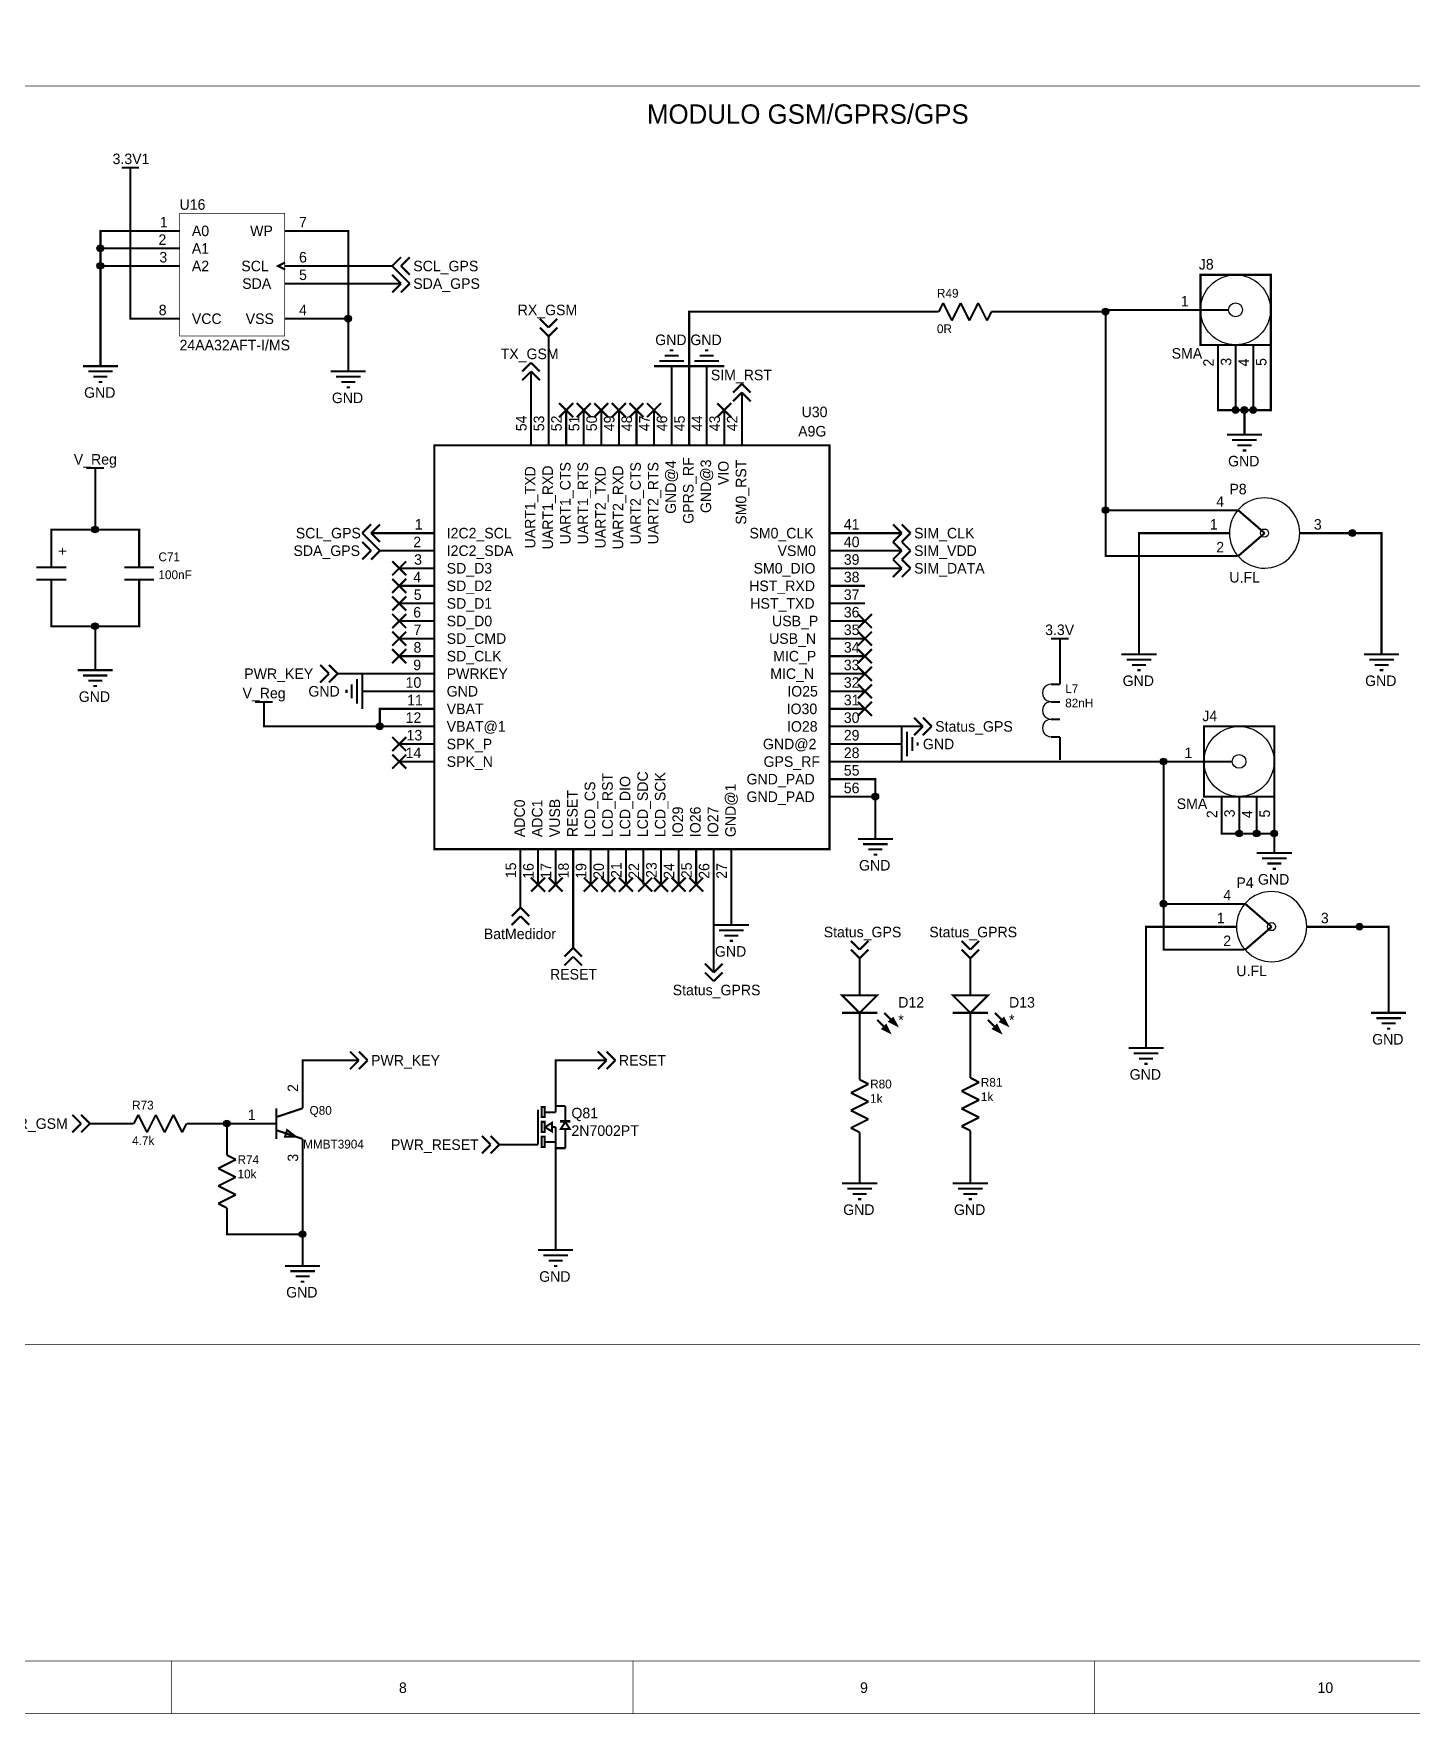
# Model space of a CAD drawing. Header units: millimetres. Extents: x 0 to 800, y 0 to 566.
# Drawn here: x 446.8 to 645.9, y 0 to 242.9 of the extents above; entities that cross this region are included whole.
import ezdxf

# ---------------------------------------------------------------- set-up
doc = ezdxf.new("R2010")
doc.units = ezdxf.units.MM
doc.layers.add('Sheet', color=255, linetype='Continuous')

msp = doc.modelspace()

# ---------------------------------------------------------------- linework, layer by layer
at = {"layer": 'Sheet'}
for points, const_width in [([(0, 566.42), (800.06, 566.42), (800.06, 0.04), (0, 0.04), (0, 566.42)], 0.0991), ([(7.62, 558.8), (792.44, 558.8), (792.44, 7.66), (7.62, 7.66), (7.62, 558.8)], 0.0991), ([(437.39, 235.32), (658.07, 235.32), (658.07, 53.38), (437.39, 53.38), (437.39, 235.32)], 0.0991), ([(459.49, 223.52), (462.03, 223.52)], 0.3), ([(460.76, 220.98), (460.76, 223.52)], 0.3), ([(460.76, 220.98), (460.76, 201.68), (462.79, 201.68)], 0.3), ([(467.87, 216.92), (483.07, 216.92), (483.07, 199.18), (467.87, 199.18), (467.87, 216.92)], 0.0991), ([(462.79, 214.38), (456.44, 214.38), (456.44, 211.84)], 0.3), ([(467.87, 214.38), (462.79, 214.38)], 0.3), ([(483.11, 214.38), (488.19, 214.38)], 0.3), ([(488.19, 214.38), (492.25, 214.38), (492.25, 201.68)], 0.3), ([(462.79, 211.84), (456.44, 211.84), (456.44, 209.3), (456.44, 197.36)], 0.3), ([(467.87, 211.84), (462.79, 211.84)], 0.3), ([(462.79, 209.3), (456.44, 209.3)], 0.3), ([(467.87, 209.3), (462.79, 209.3)], 0.3), ([(483.11, 209.8), (482.09, 209.3), (483.11, 208.79)], 0.3), ([(483.11, 209.3), (488.19, 209.3)], 0.3), ([(498.09, 209.3), (488.19, 209.3)], 0.3), ([(498.09, 209.3), (498.6, 209.3)], 0.3), ([(498.6, 209.3), (499.87, 210.57)], 0.3), ([(498.6, 209.3), (499.87, 208.03)], 0.3), ([(499.87, 209.3), (501.14, 210.57)], 0.3), ([(499.87, 209.3), (501.14, 208.03)], 0.3), ([(483.11, 206.76), (488.19, 206.76)], 0.3), ([(498.09, 206.76), (488.19, 206.76)], 0.3), ([(498.09, 206.76), (499.87, 206.76)], 0.3), ([(499.87, 206.76), (498.6, 208.03)], 0.3), ([(499.87, 206.76), (498.6, 205.49)], 0.3), ([(501.14, 206.76), (499.87, 208.03)], 0.3), ([(501.14, 206.76), (499.87, 205.49)], 0.3), ([(615.44, 197.87), (615.44, 208.03), (625.6, 208.03), (625.6, 197.87), (615.44, 197.87)], 0.3), ([(577.6, 202.69), (578.23, 203.96)], 0.3), ([(578.23, 203.96), (579.5, 201.42)], 0.3), ([(579.5, 201.42), (580.77, 203.96)], 0.3), ([(580.77, 203.96), (582.04, 201.42)], 0.3), ([(582.04, 201.42), (583.31, 203.96)], 0.3), ([(583.31, 203.96), (584.58, 201.42)], 0.3), ([(467.87, 201.68), (462.79, 201.68)], 0.3), ([(483.11, 201.68), (488.19, 201.68)], 0.3), ([(488.19, 201.68), (492.25, 201.68), (492.25, 196.6)], 0.3), ([(521.21, 200.41), (519.94, 201.68)], 0.3), ([(521.21, 200.41), (522.48, 201.68)], 0.3), ([(575.06, 202.69), (541.53, 202.69), (541.53, 188.47)], 0.3), ([(577.6, 202.69), (575.06, 202.69)], 0.3), ([(584.58, 201.42), (585.22, 202.69)], 0.3), ([(585.22, 202.69), (587.76, 202.69)], 0.3), ([(587.76, 202.69), (601.73, 202.69), (601.73, 202.95), (612.9, 202.95)], 0.3), ([(601.73, 173.99), (601.73, 202.69)], 0.3), ([(615.44, 202.95), (612.9, 202.95)], 0.3), ([(615.44, 202.95), (619.51, 202.95)], 0.3), ([(521.21, 199.14), (519.94, 200.41)], 0.3), ([(521.21, 199.14), (522.48, 200.41)], 0.3), ([(521.21, 198.63), (521.21, 199.14)], 0.3), ([(456.44, 197.36), (456.44, 194.82)], 0.3), ([(521.21, 188.47), (521.21, 198.63)], 0.3), ([(538.73, 197.1), (539.24, 197.1)], 0.3), ([(543.81, 197.1), (544.32, 197.1)], 0.3), ([(617.98, 197.87), (617.98, 195.33)], 0.3), ([(620.52, 197.87), (620.52, 195.33)], 0.3), ([(623.06, 197.87), (623.06, 195.33)], 0.3), ([(625.6, 197.87), (625.6, 195.33)], 0.3), ([(453.9, 194.82), (458.98, 194.82)], 0.3), ([(492.25, 196.6), (492.25, 194.06)], 0.3), ([(518.67, 195.33), (517.4, 194.06)], 0.3), ([(518.67, 195.33), (519.94, 194.06)], 0.3), ([(536.45, 194.82), (541.53, 194.82)], 0.3), ([(537.21, 195.58), (540.77, 195.58)], 0.3), ([(537.97, 196.34), (540, 196.34)], 0.3), ([(538.99, 192.28), (538.99, 194.82)], 0.3), ([(541.53, 194.82), (546.61, 194.82)], 0.3), ([(542.29, 195.58), (545.85, 195.58)], 0.3), ([(543.05, 196.34), (545.08, 196.34)], 0.3), ([(544.07, 192.28), (544.07, 194.82)], 0.3), ([(617.98, 195.33), (617.98, 188.47), (620.52, 188.47), (620.52, 195.33)], 0.3), ([(621.79, 188.47), (623.06, 188.47), (623.06, 195.33)], 0.3), ([(623.06, 188.47), (625.6, 188.47), (625.6, 195.33)], 0.3), ([(454.66, 194.06), (458.22, 194.06)], 0.3), ([(455.42, 193.29), (457.45, 193.29)], 0.3), ([(456.18, 192.53), (456.69, 192.53)], 0.3), ([(489.71, 194.06), (494.79, 194.06)], 0.3), ([(490.47, 193.29), (494.03, 193.29)], 0.3), ([(491.24, 192.53), (493.27, 192.53)], 0.3), ([(518.67, 194.06), (517.4, 192.79)], 0.3), ([(518.67, 194.06), (519.94, 192.79)], 0.3), ([(518.67, 192.28), (518.67, 194.06)], 0.3), ([(518.67, 188.47), (518.67, 192.28)], 0.3), ([(538.99, 188.47), (538.99, 192.28)], 0.3), ([(544.07, 188.47), (544.07, 192.28)], 0.3), ([(549.15, 192.28), (547.88, 191.01)], 0.3), ([(549.15, 192.28), (550.42, 191.01)], 0.3), ([(492, 191.77), (492.51, 191.77)], 0.3), ([(522.73, 187.45), (524.76, 189.48)], 0.3), ([(522.73, 189.48), (524.76, 187.45)], 0.3), ([(525.27, 187.45), (527.3, 189.48)], 0.3), ([(525.27, 189.48), (527.3, 187.45)], 0.3), ([(527.81, 187.45), (529.84, 189.48)], 0.3), ([(527.81, 189.48), (529.84, 187.45)], 0.3), ([(530.35, 187.45), (532.38, 189.48)], 0.3), ([(530.35, 189.48), (532.38, 187.45)], 0.3), ([(532.89, 187.45), (534.92, 189.48)], 0.3), ([(532.89, 189.48), (534.92, 187.45)], 0.3), ([(535.43, 187.45), (537.46, 189.48)], 0.3), ([(535.43, 189.48), (537.46, 187.45)], 0.3), ([(545.59, 187.45), (547.62, 189.48)], 0.3), ([(545.59, 189.48), (547.62, 187.45)], 0.3), ([(549.15, 191.01), (547.88, 189.74)], 0.3), ([(549.15, 191.01), (550.42, 189.74)], 0.3), ([(549.15, 189.23), (549.15, 191.01)], 0.3), ([(518.67, 183.39), (518.67, 188.47)], 0.3), ([(521.21, 183.39), (521.21, 188.47)], 0.3), ([(523.75, 183.39), (523.75, 188.47)], 0.3), ([(526.29, 183.39), (526.29, 188.47)], 0.3), ([(528.83, 183.39), (528.83, 188.47)], 0.3), ([(531.37, 183.39), (531.37, 188.47)], 0.3), ([(533.91, 183.39), (533.91, 188.47)], 0.3), ([(536.45, 183.39), (536.45, 188.47)], 0.3), ([(538.99, 183.39), (538.99, 188.47)], 0.3), ([(541.53, 183.39), (541.53, 188.47)], 0.3), ([(544.07, 183.39), (544.07, 188.47)], 0.3), ([(546.61, 183.39), (546.61, 188.47)], 0.3), ([(549.15, 188.47), (549.15, 189.23)], 0.3), ([(549.15, 183.39), (549.15, 188.47)], 0.3), ([(621.79, 187.45), (621.79, 188.47), (620.52, 188.47)], 0.3), ([(621.79, 187.45), (621.79, 184.91)], 0.3), ([(619.25, 184.91), (624.33, 184.91)], 0.3), ([(504.7, 183.39), (561.81, 183.39), (561.81, 125.01), (504.7, 125.01), (504.7, 183.39)], 0.3), ([(620.01, 184.15), (623.57, 184.15)], 0.3), ([(620.78, 183.39), (622.81, 183.39)], 0.3), ([(621.54, 182.63), (622.05, 182.63)], 0.3), ([(454.41, 180.09), (456.95, 180.09)], 0.3), ([(455.68, 177.55), (455.68, 180.09)], 0.3), ([(455.68, 177.55), (455.68, 171.2), (449.33, 171.2), (449.33, 168.66)], 0.3), ([(611.76, 167.39), (601.73, 167.39), (601.73, 173.99), (611.76, 173.99), (611.76, 173.99)], 0.3), ([(620.76, 173.99), (611.76, 173.99)], 0.3), ([(620.9, 173.99), (624.71, 170.69)], 0.3), ([(455.68, 171.2), (462.03, 171.2), (462.03, 168.66)], 0.3), ([(494.28, 170.69), (495.55, 171.96)], 0.3), ([(494.28, 170.69), (495.55, 169.42)], 0.3), ([(495.55, 170.69), (496.82, 171.96)], 0.3), ([(495.55, 170.69), (496.82, 169.42)], 0.3), ([(497.33, 170.69), (495.55, 170.69)], 0.3), ([(497.33, 170.69), (499.62, 170.69)], 0.3), ([(504.7, 170.69), (499.62, 170.69)], 0.3), ([(561.85, 170.69), (566.93, 170.69)], 0.3), ([(566.93, 170.69), (570.48, 170.69)], 0.3), ([(570.48, 170.69), (572.26, 170.69)], 0.3), ([(572.26, 170.69), (570.99, 171.96)], 0.3), ([(572.26, 170.69), (570.99, 169.42)], 0.3), ([(573.53, 170.69), (572.26, 171.96)], 0.3), ([(573.53, 170.69), (572.26, 169.42)], 0.3), ([(611.63, 170.69), (606.55, 170.69), (606.55, 155.7)], 0.3), ([(619.63, 170.69), (611.63, 170.69)], 0.3), ([(624.71, 170.69), (620.9, 167.39)], 0.3), ([(629.79, 170.69), (637.41, 170.69)], 0.3), ([(637.29, 170.69), (637.41, 170.69), (641.6, 170.69), (641.6, 155.7)], 0.3), ([(449.33, 166.12), (449.33, 168.66)], 0.3), ([(462.03, 166.12), (462.03, 168.66)], 0.3), ([(495.55, 168.15), (494.28, 169.42)], 0.3), ([(495.55, 168.15), (494.28, 166.88)], 0.3), ([(496.82, 168.15), (495.55, 169.42)], 0.3), ([(496.82, 168.15), (495.55, 166.88)], 0.3), ([(497.33, 168.15), (496.82, 168.15)], 0.3), ([(499.62, 168.15), (497.33, 168.15)], 0.3), ([(504.7, 168.15), (499.62, 168.15)], 0.3), ([(561.85, 168.15), (566.93, 168.15)], 0.3), ([(566.93, 168.15), (570.48, 168.15)], 0.3), ([(570.48, 168.15), (572.26, 168.15)], 0.3), ([(572.26, 168.15), (570.99, 169.42)], 0.3), ([(572.26, 168.15), (570.99, 166.88)], 0.3), ([(573.53, 168.15), (572.26, 169.42)], 0.3), ([(573.53, 168.15), (572.26, 166.88)], 0.3), ([(451.49, 165.74), (447.17, 165.74)], 0.3), ([(449.33, 165.74), (449.33, 166.12)], 0.3), ([(464.19, 165.74), (459.87, 165.74)], 0.3), ([(462.03, 166.12), (462.03, 165.74)], 0.3), ([(498.6, 164.59), (500.63, 166.62)], 0.3), ([(498.6, 166.62), (500.63, 164.59)], 0.3), ([(504.7, 165.61), (499.62, 165.61)], 0.3), ([(561.85, 165.61), (566.93, 165.61)], 0.3), ([(566.93, 165.61), (570.48, 165.61)], 0.3), ([(570.48, 165.61), (572.26, 165.61)], 0.3), ([(572.26, 165.61), (570.99, 166.88)], 0.3), ([(572.26, 165.61), (570.99, 164.34)], 0.3), ([(573.53, 165.61), (572.26, 166.88)], 0.3), ([(573.53, 165.61), (572.26, 164.34)], 0.3), ([(620.76, 167.39), (611.76, 167.39)], 0.3), ([(447.17, 163.96), (451.49, 163.96)], 0.3), ([(449.33, 163.58), (449.33, 163.96)], 0.3), ([(449.33, 163.58), (449.33, 161.04)], 0.3), ([(459.87, 163.96), (464.19, 163.96)], 0.3), ([(462.03, 163.96), (462.03, 163.58)], 0.3), ([(462.03, 163.58), (462.03, 161.04)], 0.3), ([(498.6, 162.05), (500.63, 164.08)], 0.3), ([(498.6, 164.08), (500.63, 162.05)], 0.3), ([(504.7, 163.07), (499.62, 163.07)], 0.3), ([(561.85, 163.07), (566.93, 163.07)], 0.3), ([(449.33, 161.04), (449.33, 157.23), (455.68, 157.23), (462.03, 157.23), (462.03, 161.04)], 0.3), ([(498.6, 159.51), (500.63, 161.54)], 0.3), ([(498.6, 161.54), (500.63, 159.51)], 0.3), ([(504.7, 160.53), (499.62, 160.53)], 0.3), ([(561.85, 160.53), (566.93, 160.53)], 0.3), ([(498.6, 156.97), (500.63, 159)], 0.3), ([(498.6, 159), (500.63, 156.97)], 0.3), ([(504.7, 157.99), (499.62, 157.99)], 0.3), ([(561.85, 157.99), (566.93, 157.99)], 0.3), ([(565.91, 156.97), (567.94, 159)], 0.3), ([(565.91, 159), (567.94, 156.97)], 0.3), ([(455.68, 153.42), (455.68, 157.23)], 0.3), ([(498.6, 154.43), (500.63, 156.46)], 0.3), ([(498.6, 156.46), (500.63, 154.43)], 0.3), ([(504.7, 155.45), (499.62, 155.45)], 0.3), ([(561.85, 155.45), (566.93, 155.45)], 0.3), ([(565.91, 154.43), (567.94, 156.46)], 0.3), ([(565.91, 156.46), (567.94, 154.43)], 0.3), ([(593.85, 155.45), (596.39, 155.45)], 0.3), ([(595.12, 152.91), (595.12, 155.45)], 0.3), ([(606.55, 155.7), (606.55, 153.16)], 0.3), ([(641.6, 155.7), (641.6, 153.16)], 0.3), ([(455.68, 153.42), (455.68, 150.88)], 0.3), ([(498.6, 151.89), (500.63, 153.92)], 0.3), ([(498.6, 153.92), (500.63, 151.89)], 0.3), ([(504.7, 152.91), (499.62, 152.91)], 0.3), ([(561.85, 152.91), (566.93, 152.91)], 0.3), ([(565.91, 151.89), (567.94, 153.92)], 0.3), ([(565.91, 153.92), (567.94, 151.89)], 0.3), ([(595.12, 152.91), (595.12, 151.38)], 0.3), ([(604.01, 153.16), (609.09, 153.16)], 0.3), ([(639.06, 153.16), (644.14, 153.16)], 0.3), ([(453.14, 150.88), (458.22, 150.88)], 0.3), ([(489.46, 150.37), (488.19, 151.64)], 0.3), ([(490.73, 150.37), (489.46, 151.64)], 0.3), ([(565.91, 149.35), (567.94, 151.38)], 0.3), ([(565.91, 151.38), (567.94, 149.35)], 0.3), ([(595.12, 148.84), (595.12, 151.38)], 0.3), ([(604.77, 152.4), (608.33, 152.4)], 0.3), ([(605.54, 151.64), (607.57, 151.64)], 0.3), ([(606.3, 150.88), (606.81, 150.88)], 0.3), ([(639.83, 152.4), (643.38, 152.4)], 0.3), ([(640.59, 151.64), (642.62, 151.64)], 0.3), ([(641.35, 150.88), (641.86, 150.88)], 0.3), ([(453.9, 150.11), (457.45, 150.11)], 0.3), ([(454.66, 149.35), (456.69, 149.35)], 0.3), ([(455.42, 148.59), (455.93, 148.59)], 0.3), ([(489.46, 150.37), (488.19, 149.1)], 0.3), ([(490.73, 150.37), (489.46, 149.1)], 0.3), ([(491.24, 150.37), (490.73, 150.37)], 0.3), ([(499.62, 150.37), (491.24, 150.37)], 0.3), ([(492, 148.08), (492, 147.57)], 0.3), ([(492.76, 148.84), (492.76, 146.81)], 0.3), ([(493.52, 149.61), (493.52, 146.05)], 0.3), ([(494.28, 150.37), (494.28, 145.29)], 0.3), ([(504.7, 150.37), (499.62, 150.37)], 0.3), ([(561.85, 150.37), (566.93, 150.37)], 0.3), ([(565.91, 146.81), (567.94, 148.84)], 0.3), ([(565.91, 148.84), (567.94, 146.81)], 0.3), ([(593.85, 148.84), (595.12, 148.84)], 0.3), ([(478.79, 146.3), (481.33, 146.3)], 0.3), ([(480.06, 143.76), (480.06, 146.3)], 0.3), ([(496.82, 147.83), (494.28, 147.83)], 0.3), ([(499.62, 147.83), (496.82, 147.83)], 0.3), ([(504.7, 147.83), (499.62, 147.83)], 0.3), ([(561.85, 147.83), (566.93, 147.83)], 0.3), ([(565.91, 144.27), (567.94, 146.3)], 0.3), ([(565.91, 146.3), (567.94, 144.27)], 0.3), ([(593.85, 146.3), (595.12, 146.3)], 0.3), ([(480.06, 143.76), (480.06, 142.75), (496.82, 142.75), (496.82, 145.29), (499.62, 145.29)], 0.3), ([(504.7, 145.29), (499.62, 145.29)], 0.3), ([(561.85, 145.29), (566.93, 145.29)], 0.3), ([(575.31, 142.75), (574.04, 144.02)], 0.3), ([(576.58, 142.75), (575.31, 144.02)], 0.3), ([(593.85, 143.76), (595.12, 143.76)], 0.3), ([(496.82, 142.75), (499.62, 142.75)], 0.3), ([(498.6, 139.19), (500.63, 141.22)], 0.3), ([(498.6, 141.22), (500.63, 139.19)], 0.3), ([(504.7, 142.75), (499.62, 142.75)], 0.3), ([(561.85, 142.75), (566.93, 142.75)], 0.3), ([(566.93, 142.75), (573.53, 142.75)], 0.3), ([(572.26, 142.75), (572.26, 137.67)], 0.3), ([(573.02, 141.99), (573.02, 138.43)], 0.3), ([(573.53, 142.75), (575.31, 142.75)], 0.3), ([(573.79, 141.22), (573.79, 139.19)], 0.3), ([(575.31, 142.75), (574.04, 141.48)], 0.3), ([(576.58, 142.75), (575.31, 141.48)], 0.3), ([(593.85, 141.22), (595.12, 141.22)], 0.3), ([(595.12, 141.22), (595.12, 138.68)], 0.3), ([(615.95, 132.59), (615.95, 142.75), (626.11, 142.75), (626.11, 132.59), (615.95, 132.59)], 0.3), ([(498.6, 136.65), (500.63, 138.68)], 0.3), ([(498.6, 138.68), (500.63, 136.65)], 0.3), ([(504.7, 140.21), (499.62, 140.21)], 0.3), ([(561.85, 140.21), (566.93, 140.21)], 0.3), ([(566.93, 140.21), (569.72, 140.21)], 0.3), ([(569.72, 140.21), (572.26, 140.21)], 0.3), ([(574.55, 140.46), (574.55, 139.95)], 0.3), ([(595.12, 138.68), (595.12, 137.92)], 0.3), ([(504.7, 137.67), (499.62, 137.67)], 0.3), ([(561.85, 137.67), (566.93, 137.67)], 0.3), ([(566.93, 137.67), (610.11, 137.67), (613.41, 137.67)], 0.3), ([(612.78, 117.09), (612.78, 117.09), (610.11, 117.09), (610.11, 137.67)], 0.3), ([(615.95, 137.67), (613.41, 137.67)], 0.3), ([(615.95, 137.67), (620.01, 137.67)], 0.3), ([(561.85, 135.13), (566.93, 135.13)], 0.3), ([(566.93, 135.13), (568.45, 135.13), (568.45, 132.59), (568.45, 129.03)], 0.3), ([(561.85, 132.59), (566.93, 132.59)], 0.3), ([(566.93, 132.59), (568.45, 132.59)], 0.3), ([(618.49, 132.59), (618.49, 130.05)], 0.3), ([(621.03, 132.59), (621.03, 130.05)], 0.3), ([(623.57, 132.59), (623.57, 130.05)], 0.3), ([(626.11, 132.59), (626.11, 130.05)], 0.3), ([(568.45, 129.03), (568.45, 126.49)], 0.3), ([(618.49, 130.05), (618.49, 127.25), (621.03, 127.25)], 0.3), ([(621.03, 130.05), (621.03, 127.25)], 0.3), ([(621.03, 127.25), (623.57, 127.25), (623.57, 130.05)], 0.3), ([(623.57, 127.25), (626.11, 127.25), (626.11, 130.05)], 0.3), ([(565.91, 126.49), (570.99, 126.49)], 0.3), ([(626.11, 127), (626.11, 127.25)], 0.3), ([(626.11, 127), (626.11, 124.46)], 0.3), ([(517.14, 124.97), (517.14, 119.89)], 0.3), ([(519.68, 124.97), (519.68, 119.89)], 0.3), ([(522.22, 124.97), (522.22, 119.89)], 0.3), ([(524.76, 124.97), (524.76, 119.89)], 0.3), ([(527.3, 124.97), (527.3, 119.89)], 0.3), ([(529.84, 124.97), (529.84, 119.89)], 0.3), ([(532.38, 124.97), (532.38, 119.89)], 0.3), ([(534.92, 124.97), (534.92, 119.89)], 0.3), ([(537.46, 124.97), (537.46, 119.89)], 0.3), ([(540, 124.97), (540, 119.89)], 0.3), ([(542.54, 124.97), (542.54, 119.89)], 0.3), ([(545.08, 124.97), (545.08, 119.89)], 0.3), ([(547.62, 124.97), (547.62, 119.89)], 0.3), ([(566.67, 125.73), (570.23, 125.73)], 0.3), ([(567.44, 124.97), (569.47, 124.97)], 0.3), ([(568.2, 124.21), (568.71, 124.21)], 0.3), ([(623.57, 124.46), (628.65, 124.46)], 0.3), ([(624.33, 123.7), (627.89, 123.7)], 0.3), ([(625.09, 122.94), (627.13, 122.94)], 0.3), ([(625.86, 122.17), (626.36, 122.17)], 0.3), ([(517.14, 117.09), (517.14, 119.89)], 0.3), ([(518.67, 118.87), (520.7, 120.9)], 0.3), ([(518.67, 120.9), (520.7, 118.87)], 0.3), ([(521.21, 118.87), (523.24, 120.9)], 0.3), ([(521.21, 120.9), (523.24, 118.87)], 0.3), ([(524.76, 119.89), (524.76, 111.25)], 0.3), ([(526.29, 118.87), (528.32, 120.9)], 0.3), ([(526.29, 120.9), (528.32, 118.87)], 0.3), ([(528.83, 118.87), (530.86, 120.9)], 0.3), ([(528.83, 120.9), (530.86, 118.87)], 0.3), ([(531.37, 118.87), (533.4, 120.9)], 0.3), ([(531.37, 120.9), (533.4, 118.87)], 0.3), ([(534.16, 118.87), (536.19, 120.9)], 0.3), ([(534.16, 120.9), (536.19, 118.87)], 0.3), ([(536.45, 118.87), (538.48, 120.9)], 0.3), ([(536.45, 120.9), (538.48, 118.87)], 0.3), ([(538.99, 118.87), (541.02, 120.9)], 0.3), ([(538.99, 120.9), (541.02, 118.87)], 0.3), ([(541.53, 118.87), (543.56, 120.9)], 0.3), ([(541.53, 120.9), (543.56, 118.87)], 0.3), ([(545.08, 119.89), (545.08, 108.97)], 0.3), ([(547.62, 119.89), (547.62, 116.59)], 0.3), ([(517.14, 116.59), (515.87, 115.32)], 0.3), ([(517.14, 117.09), (517.14, 116.59)], 0.3), ([(517.14, 116.59), (518.41, 115.32)], 0.3), ([(547.62, 116.59), (547.62, 114.05)], 0.3), ([(612.77, 110.49), (610.11, 110.49), (610.11, 117.09)], 0.3), ([(621.78, 117.09), (612.78, 117.09)], 0.3), ([(621.92, 117.09), (625.73, 113.79)], 0.3), ([(517.14, 115.32), (515.87, 114.05)], 0.3), ([(517.14, 115.32), (518.41, 114.05)], 0.3), ([(545.08, 114.05), (550.16, 114.05)], 0.3), ([(545.85, 113.28), (549.4, 113.28)], 0.3), ([(546.61, 112.52), (548.64, 112.52)], 0.3), ([(547.37, 111.76), (547.88, 111.76)], 0.3), ([(566.17, 110.49), (564.9, 111.76)], 0.3), ([(566.17, 110.49), (567.44, 111.76)], 0.3), ([(582.17, 110.49), (580.9, 111.76)], 0.3), ([(582.17, 110.49), (583.44, 111.76)], 0.3), ([(612.65, 113.79), (607.57, 113.79), (607.57, 98.81)], 0.3), ([(620.65, 113.79), (612.65, 113.79)], 0.3), ([(625.73, 113.79), (621.92, 110.49)], 0.3), ([(630.81, 113.79), (638.43, 113.79)], 0.3), ([(638.3, 113.79), (638.43, 113.79), (642.62, 113.79), (642.62, 103.89)], 0.3), ([(524.76, 110.74), (523.49, 109.47)], 0.3), ([(524.76, 109.47), (523.49, 108.2)], 0.3), ([(524.76, 111.25), (524.76, 110.74)], 0.3), ([(524.76, 110.74), (526.03, 109.47)], 0.3), ([(524.76, 109.47), (526.03, 108.2)], 0.3), ([(566.17, 109.22), (564.9, 110.49)], 0.3), ([(566.17, 109.22), (567.44, 110.49)], 0.3), ([(566.17, 108.71), (566.17, 109.22)], 0.3), ([(582.17, 109.22), (580.9, 110.49)], 0.3), ([(582.17, 109.22), (583.44, 110.49)], 0.3), ([(582.17, 108.71), (582.17, 109.22)], 0.3), ([(621.77, 110.49), (612.77, 110.49)], 0.3), ([(545.08, 107.19), (543.81, 108.46)], 0.3), ([(545.08, 105.92), (543.81, 107.19)], 0.3), ([(545.08, 108.97), (545.08, 107.19)], 0.3), ([(545.08, 107.19), (546.35, 108.46)], 0.3), ([(545.08, 105.92), (546.35, 107.19)], 0.3), ([(566.17, 106.43), (566.17, 108.71)], 0.3), ([(582.17, 106.43), (582.17, 108.71)], 0.3), ([(566.17, 103.89), (566.17, 106.43)], 0.3), ([(582.17, 103.89), (582.17, 106.43)], 0.3), ([(642.62, 103.89), (642.62, 101.35)], 0.3), ([(568.71, 101.35), (563.63, 101.35)], 0.3), ([(566.17, 101.35), (566.17, 98.81)], 0.3), ([(568.71, 100.33), (570.48, 98.55)], 0.3), ([(569.72, 101.35), (571.5, 99.57)], 0.3), ([(584.71, 101.35), (579.63, 101.35)], 0.3), ([(582.17, 101.35), (582.17, 98.81)], 0.3), ([(584.71, 100.33), (586.49, 98.55)], 0.3), ([(585.72, 101.35), (587.5, 99.57)], 0.3), ([(640.08, 101.35), (645.16, 101.35)], 0.3), ([(640.84, 100.58), (644.4, 100.58)], 0.3), ([(641.6, 99.82), (643.64, 99.82)], 0.3), ([(566.17, 98.81), (566.17, 94.23)], 0.3), ([(582.17, 98.81), (582.17, 94.49)], 0.3), ([(607.57, 98.81), (607.57, 96.27)], 0.3), ([(642.37, 99.06), (642.87, 99.06)], 0.3), ([(493.78, 94.49), (492.51, 95.76)], 0.3), ([(495.05, 94.49), (493.78, 95.76)], 0.3), ([(529.59, 94.49), (528.32, 95.76)], 0.3), ([(530.86, 94.49), (529.59, 95.76)], 0.3), ([(605.03, 96.27), (610.11, 96.27)], 0.3), ([(605.79, 95.5), (609.35, 95.5)], 0.3), ([(606.55, 94.74), (608.58, 94.74)], 0.3), ([(492, 94.49), (485.65, 94.49), (485.65, 90.42)], 0.3), ([(492, 94.49), (493.78, 94.49)], 0.3), ([(493.78, 94.49), (492.51, 93.22)], 0.3), ([(495.05, 94.49), (493.78, 93.22)], 0.3), ([(522.22, 89.92), (522.22, 94.49), (527.81, 94.49)], 0.3), ([(527.81, 94.49), (529.59, 94.49)], 0.3), ([(529.59, 94.49), (528.32, 93.22)], 0.3), ([(530.86, 94.49), (529.59, 93.22)], 0.3), ([(566.17, 91.69), (566.17, 94.23)], 0.3), ([(582.17, 91.95), (582.17, 94.49)], 0.3), ([(607.31, 93.98), (607.82, 93.98)], 0.3), ([(485.65, 87.88), (485.65, 90.42)], 0.3), ([(522.22, 87.38), (522.22, 89.92)], 0.3), ([(567.44, 91.06), (564.9, 89.79)], 0.3), ([(564.9, 89.79), (567.44, 88.52)], 0.3), ([(566.17, 91.69), (567.44, 91.06)], 0.3), ([(583.44, 91.31), (580.9, 90.04)], 0.3), ([(580.9, 90.04), (583.44, 88.77)], 0.3), ([(582.17, 91.95), (583.44, 91.31)], 0.3), ([(485.65, 87.55), (481.84, 86.28)], 0.3), ([(481.84, 87.55), (481.84, 83.13)], 0.3), ([(485.65, 87.88), (485.65, 87.55)], 0.3), ([(519.68, 82.3), (519.68, 87.38)], 0.3), ([(520.19, 87.76), (520.66, 87.76), (520.66, 86.28), (520.19, 86.28), (520.19, 87.76)], 0.3), ([(522.22, 87.88), (523.62, 87.88)], 0.3), ([(522.22, 86.99), (522.22, 87.38)], 0.3), ([(523.62, 87.88), (523.62, 85.6)], 0.3), ([(567.44, 88.52), (564.9, 87.25)], 0.3), ([(583.44, 88.77), (580.9, 87.5)], 0.3), ([(580.9, 87.5), (583.44, 86.23)], 0.3), ([(453.64, 85.34), (452.37, 86.61)], 0.3), ([(453.64, 85.34), (452.37, 84.07)], 0.3), ([(454.91, 85.34), (453.64, 86.61)], 0.3), ([(454.91, 85.34), (453.64, 84.07)], 0.3), ([(455.42, 85.34), (454.91, 85.34)], 0.3), ([(455.42, 85.34), (458.72, 85.34)], 0.3), ([(461.26, 85.34), (458.72, 85.34)], 0.3), ([(461.26, 85.34), (461.9, 86.61)], 0.3), ([(461.9, 86.61), (463.17, 84.07)], 0.3), ([(463.17, 84.07), (464.44, 86.61)], 0.3), ([(464.44, 86.61), (465.71, 84.07)], 0.3), ([(465.71, 84.07), (466.98, 86.61)], 0.3), ([(466.98, 86.61), (468.25, 84.07)], 0.3), ([(468.25, 84.07), (468.88, 85.34)], 0.3), ([(468.88, 85.34), (471.42, 85.34)], 0.3), ([(471.42, 85.34), (474.73, 85.34)], 0.3), ([(474.73, 83.31), (474.73, 85.34), (478.03, 85.34)], 0.3), ([(480.57, 85.34), (478.03, 85.34)], 0.3), ([(481.84, 85.34), (480.57, 85.34)], 0.3), ([(520.19, 85.6), (520.66, 85.6), (520.66, 84.12), (520.19, 84.12), (520.19, 85.6)], 0.3), ([(520.7, 86.99), (522.22, 86.99)], 0.3), ([(522.99, 85.72), (524.21, 85.72), (524.21, 85.64), (522.99, 85.64), (522.99, 85.72)], 0.3), ([(564.9, 87.25), (567.44, 85.98)], 0.3), ([(567.44, 85.98), (564.9, 84.71)], 0.3), ([(583.44, 86.23), (580.9, 84.96)], 0.3), ([(580.9, 84.96), (582.17, 84.33)], 0.3), ([(474.73, 80.77), (474.73, 83.31)], 0.3), ([(485.65, 83.13), (481.84, 84.4)], 0.3), ([(485.65, 83.13), (485.65, 82.8)], 0.3), ([(485.65, 82.8), (485.65, 80.26)], 0.3), ([(512.83, 82.3), (511.56, 83.57)], 0.3), ([(514.1, 82.3), (512.83, 83.57)], 0.3), ([(520.19, 83.44), (520.66, 83.44), (520.66, 81.96), (520.19, 81.96), (520.19, 83.44)], 0.3), ([(520.7, 82.68), (522.22, 82.68)], 0.3), ([(521.72, 84.84), (522.22, 84.84)], 0.3), ([(522.22, 84.84), (522.22, 82.68)], 0.3), ([(522.22, 82.68), (522.22, 82.3)], 0.3), ([(523.62, 84.58), (523.62, 81.79)], 0.3), ([(564.9, 84.71), (566.17, 84.07)], 0.3), ([(566.17, 84.07), (566.17, 81.53)], 0.3), ([(582.17, 84.33), (582.17, 81.79)], 0.3), ([(476, 80.14), (473.46, 78.87)], 0.3), ([(474.73, 80.77), (476, 80.14)], 0.3), ([(485.65, 80.26), (485.65, 69.34), (485.65, 67.31)], 0.3), ([(512.83, 82.3), (511.56, 81.03)], 0.3), ([(514.1, 82.3), (512.83, 81.03)], 0.3), ([(514.6, 82.3), (514.1, 82.3)], 0.3), ([(517.14, 82.3), (514.6, 82.3)], 0.3), ([(519.68, 82.3), (517.14, 82.3)], 0.3), ([(522.22, 82.3), (522.22, 79.76)], 0.3), ([(523.62, 81.79), (522.22, 81.79)], 0.3), ([(566.17, 81.53), (566.17, 79.25)], 0.3), ([(582.17, 81.79), (582.17, 79.25)], 0.3), ([(473.46, 78.87), (476, 77.6)], 0.3), ([(476, 77.6), (473.46, 76.33)], 0.3), ([(522.22, 79.76), (522.22, 69.6)], 0.3), ([(566.17, 79.25), (566.17, 76.71)], 0.3), ([(582.17, 79.25), (582.17, 76.71)], 0.3), ([(473.46, 76.33), (476, 75.06)], 0.3), ([(563.63, 76.71), (568.71, 76.71)], 0.3), ([(564.39, 75.95), (567.94, 75.95)], 0.3), ([(565.15, 75.18), (567.18, 75.18)], 0.3), ([(579.63, 76.71), (584.71, 76.71)], 0.3), ([(580.39, 75.95), (583.95, 75.95)], 0.3), ([(581.15, 75.18), (583.18, 75.18)], 0.3), ([(476, 75.06), (473.46, 73.79)], 0.3), ([(473.46, 73.79), (474.73, 73.15)], 0.3), ([(474.73, 73.15), (474.73, 70.61)], 0.3), ([(565.91, 74.42), (566.42, 74.42)], 0.3), ([(581.91, 74.42), (582.42, 74.42)], 0.3), ([(485.65, 69.34), (474.73, 69.34), (474.73, 70.61)], 0.3), ([(522.22, 69.6), (522.22, 67.06)], 0.3), ([(485.65, 67.31), (485.65, 64.77)], 0.3), ([(519.68, 67.06), (524.76, 67.06)], 0.3), ([(520.45, 66.29), (524, 66.29)], 0.3), ([(521.21, 65.53), (523.24, 65.53)], 0.3), ([(483.11, 64.77), (488.19, 64.77)], 0.3), ([(483.87, 64.01), (487.43, 64.01)], 0.3), ([(484.63, 63.25), (486.66, 63.25)], 0.3), ([(521.97, 64.77), (522.48, 64.77)], 0.3), ([(485.39, 62.48), (485.9, 62.48)], 0.3), ([(466.73, 7.62), (466.73, 0)], 0.0991), ([(533.4, 7.62), (533.4, 0)], 0.0991), ([(600.07, 7.62), (600.07, 0)], 0.0991)]:
    msp.add_lwpolyline(points, dxfattribs=dict(at, const_width=const_width))
at = {"layer": 'Sheet', "const_width": 0.508}
for points in [[(456.18, 211.84, 1), (456.69, 211.84, 1)], [(456.18, 209.3, 1), (456.69, 209.3, 1)], [(492, 201.68, 1), (492.51, 201.68, 1)], [(601.47, 202.69, 1), (601.98, 202.69, 1)], [(620.27, 188.47, 1), (620.78, 188.47, 1)], [(621.54, 188.47, 1), (622.05, 188.47, 1)], [(622.81, 188.47, 1), (623.32, 188.47, 1)], [(601.47, 173.99, 1), (601.98, 173.99, 1)], [(455.42, 171.2, 1), (455.93, 171.2, 1)], [(637.16, 170.69, 1), (637.67, 170.69, 1)], [(455.42, 157.23, 1), (455.93, 157.23, 1)], [(496.57, 142.75, 1), (497.08, 142.75, 1)], [(609.85, 137.67, 1), (610.36, 137.67, 1)], [(568.2, 132.59, 1), (568.71, 132.59, 1)], [(620.78, 127.25, 1), (621.28, 127.25, 1)], [(623.32, 127.25, 1), (623.82, 127.25, 1)], [(625.86, 127.25, 1), (626.36, 127.25, 1)], [(609.85, 117.09, 1), (610.36, 117.09, 1)], [(638.17, 113.79, 1), (638.68, 113.79, 1)], [(474.47, 85.34, 1), (474.98, 85.34, 1)], [(485.39, 69.34, 1), (485.9, 69.34, 1)]]:
    msp.add_lwpolyline(points, format="xyb", close=True, dxfattribs=at)
at = {"layer": 'Sheet', "const_width": 0.3}
for points in [[(566.17, 101.35), (563.63, 103.89), (568.71, 103.89), (566.17, 101.35)], [(563.63, 103.89), (566.17, 101.35), (568.71, 103.89), (563.63, 103.89)], [(582.17, 101.35), (579.63, 103.89), (584.71, 103.89), (582.17, 101.35)], [(579.63, 103.89), (582.17, 101.35), (584.71, 103.89), (579.63, 103.89)], [(570.48, 98.55), (569.47, 99.06), (569.98, 99.57), (570.48, 98.55)], [(570.48, 98.55), (569.98, 99.57), (569.47, 99.06), (570.48, 98.55)], [(571.5, 99.57), (570.48, 100.08), (570.99, 100.58), (571.5, 99.57)], [(571.5, 99.57), (570.99, 100.58), (570.48, 100.08), (571.5, 99.57)], [(586.49, 98.55), (585.47, 99.06), (585.98, 99.57), (586.49, 98.55)], [(586.49, 98.55), (585.98, 99.57), (585.47, 99.06), (586.49, 98.55)], [(587.5, 99.57), (586.49, 100.08), (586.99, 100.58), (587.5, 99.57)], [(587.5, 99.57), (586.99, 100.58), (586.49, 100.08), (587.5, 99.57)], [(521.72, 84.2), (520.7, 84.84), (521.72, 85.47), (521.72, 84.2)], [(520.7, 84.84), (521.72, 85.47), (521.72, 84.2), (520.7, 84.84)], [(524.26, 84.58), (522.99, 84.58), (523.62, 85.6), (524.26, 84.58)], [(523.62, 85.6), (524.26, 84.58), (522.99, 84.58), (523.62, 85.6)], [(484.68, 83.44), (483.11, 83.44), (483.41, 84.4), (484.68, 83.44)], [(484.68, 83.44), (483.11, 83.44), (483.41, 84.4), (484.68, 83.44)]]:
    msp.add_lwpolyline(points, close=True, dxfattribs=at)
at = {"layer": 'Sheet'}
msp.add_circle((455.65, 157.25), 0.487, dxfattribs=at)
msp.add_circle((455.65, 157.25), 0.487, dxfattribs=at)
msp.add_circle((455.65, 157.25), 0.487, dxfattribs=at)
msp.add_circle((455.65, 157.25), 0.487, dxfattribs=at)
for centre, radius, start, end in [((624.69, 170.71), 5.08, 157.5274, 157.077), ((593.83, 147.6), 1.25, 89.0143, 270.9526), ((593.83, 145.06), 1.25, 89.0143, 270.9527), ((593.83, 142.52), 1.25, 89.0143, 270.9527), ((625.71, 113.81), 5.08, 157.5308, 157.0804)]:
    msp.add_arc(centre, radius, start, end, dxfattribs=at)
for centre, major_axis, ratio in [((456.42, 211.86), (0, 0.487), 0.999958), ((456.42, 211.86), (0, 0.487), 0.999958), ((456.42, 211.86), (0, 0.487), 0.999958), ((456.42, 211.86), (0, 0.487), 0.999958), ((456.42, 209.32), (0, 0.487), 0.999958), ((456.42, 209.32), (0, 0.487), 0.999958), ((456.42, 209.32), (0, 0.487), 0.999958), ((456.42, 209.32), (0, 0.487), 0.999958), ((620.5, 202.97), (0, 5.06), 0.999952), ((492.23, 201.7), (0, 0.487), 0.997247), ((492.23, 201.7), (0, 0.487), 0.997247), ((492.23, 201.7), (0, 0.487), 0.997247), ((492.23, 201.7), (0, 0.487), 0.997247), ((601.71, 202.71), (0, 0.487), 0.999958), ((601.71, 202.71), (0, 0.487), 0.999958), ((601.71, 202.71), (0, 0.487), 0.999958), ((601.71, 202.71), (0, 0.487), 0.999958), ((620.5, 202.97), (0, 0.995), 0.998612), ((620.5, 188.49), (0, 0.487), 0.999917), ((620.5, 188.49), (0, 0.487), 0.999917), ((620.5, 188.49), (0, 0.487), 0.999917), ((620.5, 188.49), (0, 0.487), 0.999917), ((621.77, 188.49), (0, 0.487), 0.999917), ((621.77, 188.49), (0, 0.487), 0.999917), ((621.77, 188.49), (0, 0.487), 0.999917), ((621.77, 188.49), (0, 0.487), 0.999917), ((623.04, 188.49), (0, 0.487), 0.999958), ((623.04, 188.49), (0, 0.487), 0.999958), ((623.04, 188.49), (0, 0.487), 0.999958), ((623.04, 188.49), (0, 0.487), 0.999958), ((601.71, 174.01), (0, 0.487), 0.999958), ((601.71, 174.01), (0, 0.487), 0.999958), ((601.71, 174.01), (0, 0.487), 0.999958), ((601.71, 174.01), (0, 0.487), 0.999958), ((455.65, 171.22), (0, 0.487), 0.999958), ((455.65, 171.22), (0, 0.487), 0.999958), ((455.65, 171.22), (0, 0.487), 0.999958), ((455.65, 171.22), (0, 0.487), 0.999958), ((624.69, 170.71), (0, 0.578), 0.999965), ((637.39, 170.71), (0, 0.487), 0.999958), ((637.39, 170.71), (0, 0.487), 0.999958), ((637.39, 170.71), (0, 0.487), 0.999958), ((637.39, 170.71), (0, 0.487), 0.999958), ((637.39, 170.71), (0, 0.487), 0.999958), ((496.8, 142.77), (0, 0.487), 0.999917), ((496.8, 142.77), (0, 0.487), 0.999917), ((496.8, 142.77), (0, 0.487), 0.999917), ((496.8, 142.77), (0, 0.487), 0.999917), ((621.01, 137.69), (0, 5.06), 0.999952), ((621.01, 137.69), (0, 0.995), 0.999939), ((610.09, 137.69), (0, 0.487), 0.999958), ((610.09, 137.69), (0, 0.487), 0.999958), ((610.09, 137.69), (0, 0.487), 0.999958), ((610.09, 137.69), (0, 0.487), 0.999958), ((568.43, 132.61), (0, 0.487), 0.999917), ((568.43, 132.61), (0, 0.487), 0.999917), ((568.43, 132.61), (0, 0.487), 0.999917), ((568.43, 132.61), (0, 0.487), 0.999917), ((621.01, 127.28), (0, 0.487), 0.999917), ((621.01, 127.28), (0, 0.487), 0.999917), ((621.01, 127.28), (0, 0.487), 0.999917), ((621.01, 127.28), (0, 0.487), 0.999917), ((621.01, 127.28), (0, 0.487), 0.999917), ((621.01, 127.28), (0, 0.487), 0.999917), ((623.55, 127.28), (0, 0.487), 0.999958), ((623.55, 127.28), (0, 0.487), 0.999958), ((623.55, 127.28), (0, 0.487), 0.999958), ((623.55, 127.28), (0, 0.487), 0.999958), ((626.09, 127.28), (0, 0.487), 0.999958), ((626.09, 127.28), (0, 0.487), 0.999958), ((626.09, 127.28), (0, 0.487), 0.999958), ((626.09, 127.28), (0, 0.487), 0.999958), ((610.09, 117.12), (0, 0.487), 0.999958), ((610.09, 117.12), (0, 0.487), 0.999958), ((610.09, 117.12), (0, 0.487), 0.999958), ((610.09, 117.12), (0, 0.487), 0.999958), ((625.71, 113.81), (0.58, 0), 0.997792), ((638.41, 113.81), (0.487, 0), 0.99733), ((638.41, 113.81), (0.487, 0), 0.99733), ((638.41, 113.81), (0.487, 0), 0.99733), ((638.41, 113.81), (0.487, 0), 0.99733), ((638.41, 113.81), (0.487, 0), 0.99733), ((474.7, 85.36), (0, 0.487), 0.997288), ((474.7, 85.36), (0, 0.487), 0.997288), ((474.7, 85.36), (0, 0.487), 0.997288), ((474.7, 85.36), (0, 0.487), 0.997288), ((485.63, 69.36), (0, 0.487), 0.999958), ((485.63, 69.36), (0, 0.487), 0.999958), ((485.63, 69.36), (0, 0.487), 0.999958), ((485.63, 69.36), (0, 0.487), 0.999958)]:
    msp.add_ellipse(centre, major_axis=major_axis, ratio=ratio, dxfattribs=at)

# ---------------------------------------------------------------- texts
for s, height, p in [('MODULO GSM/GPRS/GPS', 2.794, (535.43, 229.87)), ('3.3V1', 1.524, (458.19, 224.03)), ('U16', 1.524, (467.87, 217.43)), ('1', 1.52, (465.03, 214.89)), ('7', 1.52, (485.14, 214.89)), ('2', 1.52, (464.82, 212.35)), ('A0', 1.524, (469.65, 213.62)), ('WP', 1.524, (478.07, 213.62)), ('A1', 1.524, (469.65, 211.08)), ('3', 1.52, (464.95, 209.81)), ('A2', 1.524, (469.65, 208.54)), ('SCL', 1.524, (476.8, 208.54)), ('6', 1.52, (485.14, 209.81)), ('SCL_GPS', 1.524, (501.65, 208.54)), ('J8', 1.524, (615.19, 208.79)), ('SDA', 1.524, (476.93, 206)), ('5', 1.52, (485.14, 207.27)), ('SDA_GPS', 1.524, (501.65, 206)), ('R49', 1.27, (577.34, 204.73)), ('1', 1.52, (612.61, 203.46)), ('8', 1.52, (464.86, 202.19)), ('VCC', 1.524, (469.65, 200.92)), ('VSS', 1.524, (477.43, 200.92)), ('4', 1.52, (485.14, 202.19)), ('RX_GSM', 1.524, (516.74, 202.19)), ('GND', 1.524, (536.62, 197.87)), ('GND', 1.524, (541.7, 197.87)), ('0R', 1.27, (577.34, 199.6)), ('24AA32AFT-I/MS', 1.524, (467.87, 197.11)), ('TX_GSM', 1.524, (514.28, 195.84)), ('SMA', 1.524, (611.27, 195.91)), ('SIM_RST', 1.524, (544.66, 192.79)), ('GND', 1.524, (454.07, 190.25)), ('GND', 1.524, (489.88, 189.48)), ('U30', 1.524, (557.78, 187.45)), ('A9G', 1.524, (557.28, 184.66)), ('V_Reg', 1.524, (452.58, 180.6)), ('GND', 1.524, (619.42, 180.34)), ('P8', 1.524, (619.61, 176.3)), ('4', 1.52, (617.71, 174.5)), ('1', 1.52, (501.86, 171.2)), ('41', 1.524, (563.88, 171.2)), ('1', 1.52, (616.8, 171.2)), ('3', 1.52, (631.82, 171.2)), ('SCL_GPS', 1.524, (484.67, 169.93)), ('2', 1.52, (501.65, 168.66)), ('I2C2_SCL', 1.524, (506.48, 169.93)), ('SM0_CLK', 1.524, (550.24, 169.93)), ('40', 1.524, (563.88, 168.66)), ('SIM_CLK', 1.524, (574.04, 169.93)), ('C71', 1.27, (464.82, 166.63)), ('SDA_GPS', 1.524, (484.33, 167.39)), ('3', 1.52, (501.78, 166.12)), ('I2C2_SDA', 1.524, (506.48, 167.39)), ('VSM0', 1.524, (554.31, 167.39)), ('39', 1.524, (563.88, 166.12)), ('SIM_VDD', 1.524, (574.04, 167.39)), ('2', 1.52, (617.71, 167.9)), ('100nF', 1.27, (464.82, 164.04)), ('SD_D3', 1.524, (506.48, 164.85)), ('SM0_DIO', 1.524, (550.84, 164.85)), ('SIM_DATA', 1.524, (574.04, 164.85)), ('4', 1.52, (501.65, 163.58)), ('SD_D2', 1.524, (506.48, 162.31)), ('HST_RXD', 1.524, (550.2, 162.31)), ('38', 1.524, (563.88, 163.58)), ('U.FL', 1.524, (619.61, 163.55)), ('5', 1.52, (501.73, 161.04)), ('SD_D1', 1.524, (506.48, 159.77)), ('HST_TXD', 1.524, (550.37, 159.77)), ('37', 1.524, (563.88, 161.04)), ('6', 1.52, (501.65, 158.5)), ('SD_D0', 1.524, (506.48, 157.23)), ('USB_P', 1.524, (553.51, 157.23)), ('36', 1.524, (563.88, 158.5)), ('7', 1.52, (501.69, 155.96)), ('SD_CMD', 1.524, (506.48, 154.69)), ('USB_N', 1.524, (553.08, 154.69)), ('35', 1.524, (563.88, 155.96)), ('3.3V', 1.524, (592.98, 155.96)), ('8', 1.52, (501.69, 153.42)), ('SD_CLK', 1.524, (506.48, 152.15)), ('MIC_P', 1.524, (553.67, 152.15)), ('34', 1.524, (563.88, 153.42)), ('PWR_KEY', 1.524, (477.22, 149.61)), ('9', 1.52, (501.65, 150.88)), ('PWRKEY', 1.524, (506.48, 149.61)), ('MIC_N', 1.524, (553.25, 149.61)), ('33', 1.524, (563.88, 150.88)), ('V_Reg', 1.524, (476.97, 146.81)), ('GND', 1.524, (486.49, 147.07)), ('10', 1.524, (500.55, 148.34)), ('GND', 1.524, (506.48, 147.07)), ('IO25', 1.524, (555.71, 147.07)), ('32', 1.524, (563.88, 148.34)), ('L7', 1.27, (595.88, 147.58)), ('GND', 1.524, (604.18, 148.59)), ('GND', 1.524, (639.23, 148.59)), ('GND', 1.524, (453.3, 146.3)), ('11', 1.524, (500.76, 145.8)), ('VBAT', 1.524, (506.48, 144.53)), ('IO30', 1.524, (555.62, 144.53)), ('31', 1.524, (563.88, 145.8)), ('82nH', 1.27, (595.88, 145.5)), ('12', 1.524, (500.55, 143.26)), ('VBAT@1', 1.524, (506.48, 141.99)), ('IO28', 1.524, (555.67, 141.99)), ('30', 1.524, (563.88, 143.26)), ('Status_GPS', 1.524, (577.09, 141.99)), ('J4', 1.524, (615.7, 143.51)), ('13', 1.524, (500.68, 140.72)), ('SPK_P', 1.524, (506.48, 139.45)), ('GND@2', 1.524, (552.19, 139.45)), ('29', 1.524, (563.88, 140.72)), ('GND', 1.524, (575.31, 139.45)), ('14', 1.524, (500.55, 138.18)), ('28', 1.524, (563.88, 138.18)), ('1', 1.52, (613.11, 138.18)), ('SPK_N', 1.524, (506.48, 136.91)), ('GPS_RF', 1.524, (552.28, 136.91)), ('55', 1.524, (563.88, 135.64)), ('GND_PAD', 1.524, (549.82, 134.37)), ('56', 1.524, (563.88, 133.1)), ('GND_PAD', 1.524, (549.82, 131.83)), ('SMA', 1.524, (612, 130.81)), ('GND', 1.524, (566.08, 121.92)), ('4', 1.52, (618.73, 117.6)), ('P4', 1.524, (620.62, 119.41)), ('GND', 1.524, (623.74, 119.89)), ('1', 1.52, (617.81, 114.3)), ('3', 1.52, (632.84, 114.3)), ('BatMedidor', 1.524, (511.85, 112.01)), ('Status_GPS', 1.524, (560.98, 112.27)), ('Status_GPRS', 1.524, (576.24, 112.27)), ('2', 1.52, (618.73, 111)), ('GND', 1.524, (545.25, 109.47)), ('RESET', 1.524, (521.42, 106.17)), ('U.FL', 1.524, (620.62, 106.66)), ('Status_GPRS', 1.524, (539.15, 103.89)), ('D12', 1.524, (571.75, 102.11)), ('D13', 1.524, (587.76, 102.11)), ('*', 1.52, (571.75, 99.57)), ('*', 1.52, (587.76, 99.57)), ('GND', 1.524, (640.25, 96.77)), ('PWR_KEY', 1.524, (495.55, 93.73)), ('RESET', 1.524, (531.37, 93.73)), ('GND', 1.524, (605.2, 91.69)), ('R80', 1.27, (567.69, 90.43)), ('1k', 1.27, (583.69, 88.6)), ('R81', 1.27, (583.69, 90.68)), ('R73', 1.27, (461.01, 87.38)), ('Q80', 1.27, (486.66, 86.62)), ('Q81', 1.524, (524.51, 86.11)), ('1k', 1.27, (567.69, 88.35)), ('PWR_GSM', 1.524, (441.19, 84.58)), ('1', 1.52, (477.73, 85.85)), ('2N7002PT', 1.524, (524.51, 83.57)), ('4.7k', 1.27, (461.01, 82.25)), ('MMBT3904', 1.27, (485.73, 81.74)), ('PWR_RESET', 1.524, (498.43, 81.54)), ('R74', 1.27, (476.25, 79.5)), ('10k', 1.27, (476.25, 77.43)), ('GND', 1.524, (563.79, 72.14)), ('GND', 1.524, (579.8, 72.14)), ('GND', 1.524, (519.85, 62.48)), ('GND', 1.524, (483.28, 60.2)), ('8', 1.52, (499.58, 3.05)), ('9', 1.52, (566.23, 3.05)), ('10', 1.524, (632.35, 3.05))]:
    msp.add_text(s, height=height, dxfattribs=at).set_placement(p)
for s, height, rotation, p in [('2', 1.52, 90, (617.35, 194.78)), ('3', 1.52, 90, (619.89, 194.9)), ('4', 1.52, 90, (622.43, 194.78)), ('5', 1.52, 90, (624.97, 194.86)), ('54', 1.524, 90, (518.03, 185.42)), ('53', 1.524, 90, (520.57, 185.42)), ('52', 1.524, 90, (523.11, 185.42)), ('51', 1.524, 90, (525.65, 185.42)), ('50', 1.524, 90, (528.19, 185.42)), ('49', 1.524, 90, (530.73, 185.42)), ('48', 1.524, 90, (533.27, 185.42)), ('47', 1.524, 90, (535.81, 185.42)), ('46', 1.524, 90, (538.35, 185.42)), ('45', 1.524, 90, (540.89, 185.42)), ('44', 1.524, 90, (543.43, 185.42)), ('43', 1.524, 90, (545.97, 185.42)), ('42', 1.524, 90, (548.51, 185.42)), ('UART1_TXD', 1.524, 90, (519.3, 168.48)), ('UART1_RXD', 1.524, 90, (521.84, 168.35)), ('UART1_CTS', 1.524, 90, (524.38, 169.07)), ('UART1_RTS', 1.524, 90, (526.92, 169.07)), ('UART2_TXD', 1.524, 90, (529.46, 168.48)), ('UART2_RXD', 1.524, 90, (532, 168.35)), ('UART2_CTS', 1.524, 90, (534.54, 169.07)), ('UART2_RTS', 1.524, 90, (537.08, 169.07)), ('GND@4', 1.524, 90, (539.62, 173.48)), ('GPRS_RF', 1.524, 90, (542.16, 172.04)), ('GND@3', 1.524, 90, (544.7, 173.6)), ('VIO', 1.524, 90, (547.24, 177.63)), ('SM0_RST', 1.524, 90, (549.78, 171.91)), ('+', 1.52, 270, (450.22, 168.66)), ('LCD_SDC', 1.524, 90, (535.56, 126.75)), ('LCD_SCK', 1.524, 90, (538.1, 126.75)), ('LCD_CS', 1.524, 90, (527.94, 126.75)), ('LCD_RST', 1.524, 90, (530.48, 126.75)), ('LCD_DIO', 1.524, 90, (533.02, 126.75)), ('GND@1', 1.524, 90, (548.26, 126.75)), ('ADC0', 1.524, 90, (517.78, 126.75)), ('ADC1', 1.524, 90, (520.32, 126.75)), ('VUSB', 1.524, 90, (522.86, 126.75)), ('RESET', 1.524, 90, (525.4, 126.75)), ('IO29', 1.524, 90, (540.64, 126.75)), ('IO26', 1.524, 90, (543.18, 126.75)), ('IO27', 1.524, 90, (545.72, 126.75)), ('2', 1.52, 90, (617.85, 129.5)), ('3', 1.52, 90, (620.39, 129.62)), ('4', 1.52, 90, (622.93, 129.5)), ('5', 1.52, 90, (625.47, 129.58)), ('15', 1.524, 90, (516.51, 120.82)), ('16', 1.524, 90, (519.05, 120.73)), ('17', 1.524, 90, (521.59, 120.73)), ('18', 1.524, 90, (524.13, 120.78)), ('19', 1.524, 90, (526.67, 120.73)), ('20', 1.524, 90, (529.21, 120.73)), ('21', 1.524, 90, (531.75, 120.86)), ('22', 1.524, 90, (534.29, 120.73)), ('23', 1.524, 90, (536.83, 120.86)), ('24', 1.524, 90, (539.37, 120.73)), ('25', 1.524, 90, (541.91, 120.82)), ('26', 1.524, 90, (544.45, 120.73)), ('27', 1.524, 90, (546.99, 120.73)), ('2', 1.52, 90, (485.01, 89.92)), ('3', 1.52, 90, (485.01, 79.84))]:
    msp.add_text(s, height=height, rotation=rotation, dxfattribs=at).set_placement(p)

doc.saveas('drawing.dxf')
